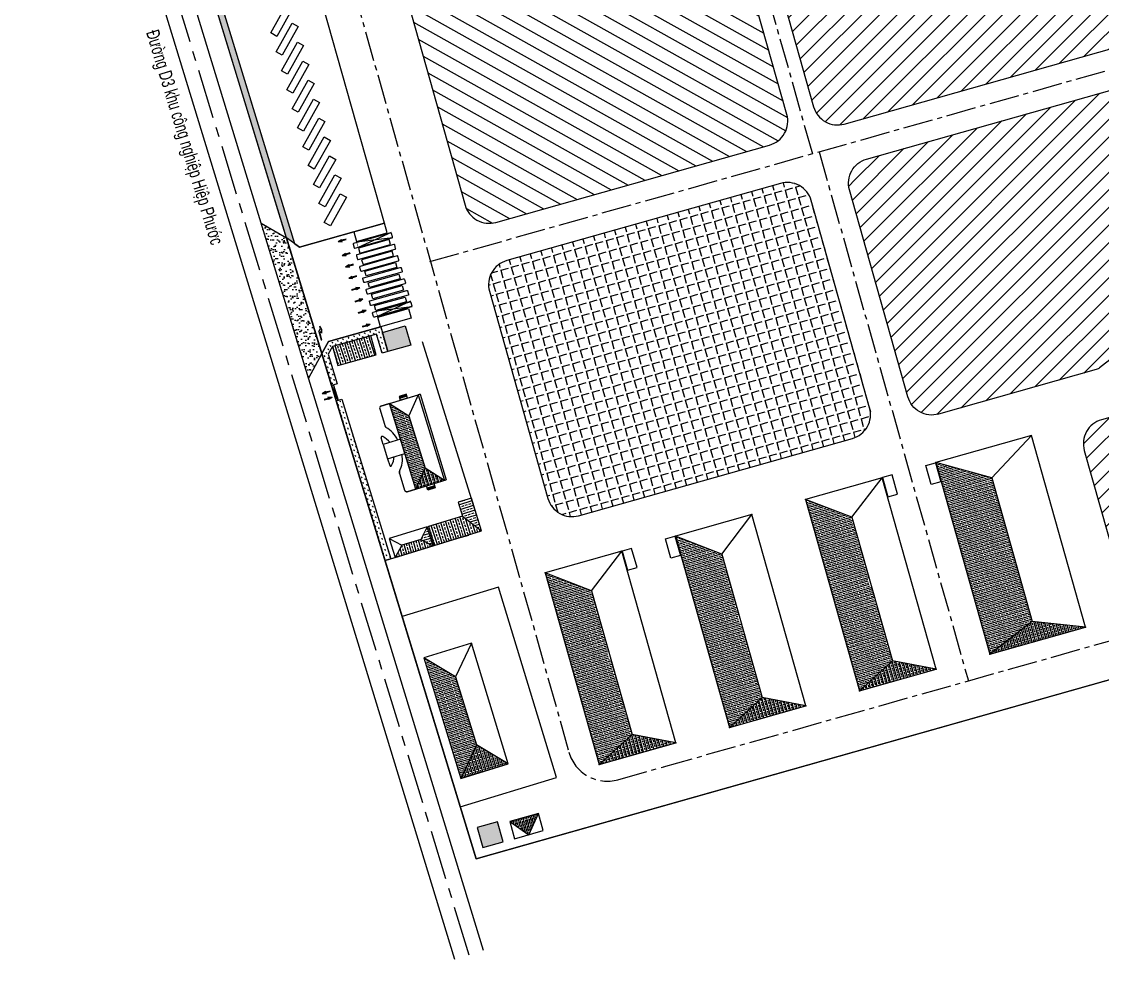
# Model space of a CAD drawing. Header units: metres. Extents: x 610662 to 611512, y 1173191 to 1174188.
# Drawn here: x 610662 to 611205, y 1173191 to 1173663 of the extents above; entities that cross this region are included whole.
import ezdxf
from ezdxf.enums import TextEntityAlignment as Align

# ---------------------------------------------------------------- set-up
doc = ezdxf.new("R2010")
doc.units = ezdxf.units.M
doc.header["$LTSCALE"] = 20
doc.header["$MEASUREMENT"] = 0
doc.linetypes.add('CENTER', pattern=[2, 1.25, -0.25, 0.25, -0.25])
doc.linetypes.add('CENTER2', pattern=[1.125, 0.75, -0.125, 0.125, -0.125])
for name, color, linetype in [('1-KHUBAI', 7, 'Continuous'), ('AROW', 1, 'Continuous'), ('DIM', 2, 'Continuous'), ('HATCH', 8, 'Continuous'), ('HATCH1', 8, 'Continuous'), ('laneT', 7, 'Continuous'), ('PARKING', 1, 'Continuous'), ('Terminal Boundary', 2, 'Continuous'), ('trafficjam', 7, 'Continuous'), ('Tram can', 5, 'Continuous'), ('tuongrao', 1, 'Continuous'), ('Vai DKT', 3, 'Continuous'), ('Vanphong', 7, 'Continuous'), ('vien', 3, 'Continuous'), ('vienvp', 3, 'Continuous')]:
    doc.layers.add(name, color=color, linetype=linetype)
doc.layers.add('RHD', color=7, linetype='Continuous', plot=False)
doc.styles.add('VNROMANS', font='vn_vni.shx', dxfattribs={"width": 0.8})
doc.linetypes.add('FENCELINE1', pattern='A,0.25,-0.1,[133,ltypeshp.shx,S=0.1,R=0,X=-0.1,Y=0],-0.1,1', length=1.45)
doc.linetypes.add('FENCELINE2', pattern='A,0.25,-0.1,[132,ltypeshp.shx,S=0.1,R=0,X=-0.1,Y=0],-0.1,1', length=1.45)
pattern_1 = [(15.76214505, (3050909.7117, 962184.1113), (0.976872573, 1.7451991216), [0.375, -2.453427126]), (330.76214505, (3050909.7117, 962184.1113), (0.9768725732, 1.745199122), [0.375, -1.625]), (60.76214505, (3050909.7117, 962184.1113), (-1.745199122, 0.9768725732), [0.375, -1.625])]

# ---------------------------------------------------------------- blocks, each defined once
blk = doc.blocks.new('maingate')
at = {"layer": 'vienvp', "color": 0}
for points in [[(26720, 21629, -0.4142136), (27018, 22024), (28800, 22278, -0.4142136), (29195, 21981), (31913, 2873, -0.4142136), (31616, 2477), (29834, 2224, -0.4142136), (29438, 2521)], [(32661, 22474, -0.4142136), (32958, 22869), (34740, 23123, -0.4142136), (35136, 22826), (37854, 3718, -0.4142136), (37556, 3322), (35774, 3069, -0.4142136), (35379, 3366)], [(38601, 23318, -0.4142136), (38898, 23714), (40680, 23968, -0.4142136), (41076, 23671), (43794, 4563, -0.4142136), (43497, 4167), (41715, 3914, -0.4142136), (41319, 4211)], [(5678, -859, 0.4142136), (6073, -1156), (7855, -903, 0.4142136), (8153, -507), (5435, 18601, 0.4142136), (5039, 18898), (3257, 18644, 0.4142136), (2960, 18249)], [(11618, -14, 0.4142136), (12014, -311), (13796, -58, 0.4142136), (14093, 338), (11375, 19446, 0.4142136), (10979, 19743), (9197, 19489, 0.4142136), (8900, 19094)], [(17558, 831, 0.4142136), (17954, 534), (19736, 787, 0.4142136), (20033, 1183), (17315, 20291, 0.4142136), (16919, 20588), (15137, 20334, 0.4142136), (14840, 19939)], [(20780, 20784, -0.4142136), (21077, 21179), (22859, 21433, -0.4142136), (23255, 21136), (25973, 2028, -0.4142136), (25676, 1632), (23894, 1379, -0.4142136), (23498, 1676)]]:
    blk.add_lwpolyline(points, format="xyb", close=True, dxfattribs=at)
for points in [[(46753, 22812), (49007, 6971), (44057, 6267), (41803, 22107)], [(-2253, 15841), (0, 0), (4950, 704), (2697, 16545)], [(10890, 1549), (8637, 17390), (6162, 17038), (8415, 1197)], [(16831, 2394), (14577, 18235), (12102, 17883), (14355, 2042)], [(20518, 19080), (22771, 3239), (20296, 2887), (18042, 18728)], [(26458, 19925), (28711, 4084), (26236, 3732), (23983, 19572)], [(32398, 20770), (34651, 4929), (32176, 4577), (29923, 20417)], [(38338, 21615), (40591, 5774), (38116, 5422), (35863, 21262)]]:
    blk.add_lwpolyline(points, close=True, dxfattribs=at)
blk = doc.blocks.new('QUEO')
at = {"layer": 'AROW'}
blk.add_hatch(color=256, dxfattribs=at).paths.add_polyline_path([(-0.73, -0.62), (-0.73, -1.62), (-0.33, -0.02), (-0.73, 1.58), (-0.73, 0.58), (-1.83, -0.52), (-1.83, -4.42), (-1.53, -4.42), (-1.53, -1.42)])
for p, q in [((-1.83, -0.52), (-1.83, -4.42)), ((-1.53, -1.42), (-0.73, -0.62)), ((-1.53, -4.42), (-1.53, -1.42)), ((-0.73, -1.62), (-0.33, -0.02)), ((-0.73, -1.62), (-0.73, -0.62))]:
    blk.add_line(p, q, dxfattribs=at)
at = {"layer": 'trafficjam'}
for p, q in [((-1.83, -0.52), (-0.73, 0.58)), ((-0.33, -0.02), (-0.73, 1.58)), ((-0.73, 0.58), (-0.73, 1.58)), ((-1.83, -4.42), (-1.53, -4.42))]:
    blk.add_line(p, q, dxfattribs=at)
blk = doc.blocks.new('AROW')
at = {"layer": 'AROW'}
for p, q in [((966915.4, 798659), (966914.1, 798655.2)), ((966915.4, 798659), (966916.6, 798655.2)), ((966914.1, 798655.2), (966915.4, 798655.2)), ((966915, 798650.8), (966915, 798655.2)), ((966916.6, 798655.2), (966915.4, 798655.2)), ((966915.7, 798650.8), (966915.7, 798655.2))]:
    blk.add_line(p, q, dxfattribs=at)
for points in [[(966915.4, 798659), (966916.6, 798655.2), (966914.1, 798655.2)], [(966915.7, 798650.8), (966915, 798650.8), (966915.7, 798655.2), (966915, 798655.2)]]:
    blk.add_solid(points, dxfattribs=at)
blk = doc.blocks.new('YQ1027163460')
at = {"layer": 'Vanphong', "color": 9, "ltscale": 100}
for p, q in [((-4.01, 0.41), (3.99, 0.59)), ((-4.01, 0.41), (4.01, -0.41)), ((3.99, 0.59), (-3.99, -0.59)), ((-3.99, -0.59), (4.01, -0.41))]:
    blk.add_line(p, q, dxfattribs=at)
for points in [[(-4.01, 0.41), (-3.99, -0.59)], [(3.99, 0.59), (4.01, -0.41)]]:
    blk.add_lwpolyline(points, dxfattribs=at)
blk = doc.blocks.new('YQ0424215302')
at = {"layer": 'Tram can', "color": 7, "ltscale": 5}
for p, q in [((1.44, -9.01), (-1.44, 9.01)), ((-1.44, -9.01), (1.44, 9.01))]:
    blk.add_line(p, q, dxfattribs=at)
at = {"layer": 'Tram can', "ltscale": 5, "const_width": 0.25}
blk.add_lwpolyline([(1.44, 9.01), (-1.44, 9.01), (-1.44, -9.01), (1.44, -9.01), (1.44, 9.01)], dxfattribs=at)

msp = doc.modelspace()

# ---------------------------------------------------------------- hatches: boundary and pattern name
at = {"layer": 'DIM', "ltscale": 100}
h = msp.add_hatch(dxfattribs=at)
h.set_pattern_fill('ANSI33', color=14, scale=7, angle=45, style=0)
h.set_pattern_definition([(15.76215, (610477.2367, 1174039.6996), (-0.4753778, 1.684196), []), (15.76215, (610478.3164, 1174039.0952), (-0.4753778, 1.684196), [0.875, -0.4375])])
h.paths.add_polyline_path([(611169.91, 1173361.1), (611149.54, 1173433.28), (611121.4, 1173440.92), (611148.57, 1173344.68), (611148.57, 1173344.68)])
h = msp.add_hatch(dxfattribs=at)
h.set_pattern_fill('ANSI33', color=14, scale=7, angle=-29.2332, style=0)
h.set_pattern_definition([(15.76679, (611266.2274, 1174186.532), (-0.4755142, 1.6841574), []), (15.76679, (611267.3073, 1174185.9276), (-0.4755142, 1.6841574), [0.875, -0.4375])])
edge = h.paths.add_edge_path()
edge.add_line((611083.12, 1173326.21), (611099.65, 1173341.27))
edge.add_line((611099.65, 1173341.27), (611089.31, 1173377.9))
edge.add_arc((611093.46, 1173382.23), 6, 165.2757, 226.249, ccw=False)
edge.add_line((611087.66, 1173383.76), (611079.28, 1173413.45))
edge.add_line((611079.28, 1173413.45), (611055.95, 1173422.45))
edge.add_line((611055.95, 1173422.45), (611083.12, 1173326.21))
h = msp.add_hatch(dxfattribs=at)
h.set_pattern_fill('ANSI33', color=14, scale=7, angle=-29.2332, style=0)
h.set_pattern_definition([(15.76679, (611200.7808, 1174168.0591), (-0.4755142, 1.6841574), []), (15.76679, (611201.8606, 1174167.4548), (-0.4755142, 1.6841574), [0.875, -0.4375])])
edge = h.paths.add_edge_path()
edge.add_line((611017.67, 1173307.74), (611034.2, 1173322.79))
edge.add_line((611034.2, 1173322.79), (611023.86, 1173359.42))
edge.add_arc((611028.01, 1173363.76), 6, 165.2757, 226.249, ccw=False)
edge.add_line((611022.21, 1173365.28), (611013.83, 1173394.97))
edge.add_line((611013.83, 1173394.97), (610990.51, 1173403.98))
edge.add_line((610990.51, 1173403.98), (611017.67, 1173307.74))
h = msp.add_hatch(dxfattribs=at)
h.set_pattern_fill('ANSI33', color=14, scale=7, angle=-29.2332, style=0)
h.set_pattern_definition([(15.76679, (611135.3341, 1174149.5863), (-0.4755142, 1.6841574), []), (15.76679, (611136.414, 1174148.982), (-0.4755142, 1.6841574), [0.875, -0.4375])])
edge = h.paths.add_edge_path()
edge.add_line((610952.23, 1173289.26), (610968.76, 1173304.32))
edge.add_line((610968.76, 1173304.32), (610958.42, 1173340.95))
edge.add_arc((610962.57, 1173345.29), 6, 165.2757, 226.249, ccw=False)
edge.add_line((610956.76, 1173346.81), (610948.38, 1173376.5))
edge.add_line((610948.38, 1173376.5), (610925.06, 1173385.5))
edge.add_line((610925.06, 1173385.5), (610952.23, 1173289.26))
h = msp.add_hatch(dxfattribs=at)
h.set_pattern_fill('ANSI33', color=14, scale=7, angle=135, style=0)
h.set_pattern_definition([(105.76215, (610477.2367, 1174039.6996), (-1.684196, -0.4753778), []), (105.76215, (610477.841, 1174040.7794), (-1.684196, -0.4753778), [0.875, -0.4375])])
h.paths.add_polyline_path([(611196.68, 1173358.26), (611169.91, 1173361.1), (611148.57, 1173344.68)])
h = msp.add_hatch(dxfattribs=at)
h.set_pattern_fill('ANSI33', color=14, scale=7, angle=-28.0047, style=0)
h.set_pattern_definition([(16.99525127, (-1832854.6466, 1333162.2268), (-0.5115117774, 1.6735757233), []), (16.99525127, (-1832853.554, 1333161.6457), (-0.5115117774, 1.6735757233), [0.875, -0.4375])])
h.paths.add_polyline_path([(610890.57, 1173298.99), (610880.09, 1173333.26), (610864.11, 1173342.79), (610882.64, 1173282.15)])
h = msp.add_hatch(dxfattribs=at)
h.set_pattern_fill('ANSI33', color=14, scale=7, angle=240.7668, style=0)
h.set_pattern_definition([(285.76679, (611266.2277, 1174186.531), (1.6841574, 0.4755142), []), (285.76679, (611265.6234, 1174185.4512), (1.6841574, 0.4755142), [0.875, -0.4375])])
h.paths.add_polyline_path([(611099.68, 1173341.17), (611083.12, 1173326.21), (611121.61, 1173337.08)])
h = msp.add_hatch(dxfattribs=at)
h.set_pattern_fill('ANSI33', color=14, scale=7, angle=240.7668, style=0)
h.set_pattern_definition([(285.76679, (611200.781, 1174168.0582), (1.6841574, 0.4755142), []), (285.76679, (611200.1767, 1174166.9784), (1.6841574, 0.4755142), [0.875, -0.4375])])
h.paths.add_polyline_path([(611034.23, 1173322.7), (611017.67, 1173307.74), (611056.17, 1173318.6)])
h = msp.add_hatch(dxfattribs=at)
h.set_pattern_fill('ANSI33', color=14, scale=7, angle=240.7668, style=0)
h.set_pattern_definition([(285.76679, (611135.3343, 1174149.5854), (1.6841574, 0.4755142), []), (285.76679, (611134.73, 1174148.5055), (1.6841574, 0.4755142), [0.875, -0.4375])])
h.paths.add_polyline_path([(610968.78, 1173304.22), (610952.22, 1173289.26), (610990.72, 1173300.13)])
h = msp.add_hatch(dxfattribs=at)
h.set_pattern_fill('ANSI33', color=14, scale=7, angle=61.9953, style=0)
h.set_pattern_definition([(106.99525127, (-1832854.6466, 1333162.2268), (-1.6735757233, -0.5115117774), []), (106.99525127, (-1832854.0655, 1333163.3193), (-1.6735757233, -0.5115117774), [0.875, -0.4375])])
h.paths.add_polyline_path([(610906.55, 1173289.46), (610890.57, 1173298.99), (610882.64, 1173282.15)])
at = {"layer": 'HATCH', "ltscale": 100}
h = msp.add_hatch(dxfattribs=at)
h.set_pattern_fill('GRASS', color=74, scale=2, style=0)
h.set_pattern_definition([(15.76215, (611233.0058, 1173757.9268), (0.9768726, 1.745199), [0.375, -2.453427]), (330.76215, (611233.0058, 1173757.9268), (0.9768726, 1.745199), [0.375, -1.625]), (60.76215, (611233.0058, 1173757.9268), (-1.745199, 0.9768726), [0.375, -1.625])])
h.paths.add_polyline_path([(610741.42, 1173729.25), (610744.29, 1173730.13), (610799.01, 1173551.08), (610795, 1173553.95)])
at = {"layer": 'HATCH', "ltscale": 3}
h = msp.add_hatch(dxfattribs=at)
h.set_pattern_fill('AR-SAND', color=8, scale=2, angle=-74.2379, style=0)
h.set_pattern_definition([(250.25739632, (3054198.6626, 1014822.3275), (2.1910942564, -3.1726295024), [0, -3.04, 0, -3.4, 0, -3.25]), (220.25739632, (3054198.6626, 1014822.3275), (0.077375426, -6.661867985), [0, -1.64, 0, -2.74, 0, -1.05]), (180.25739632, (3054200.7313, 1014823.6586), (-5.2316705672, -3.3795368493), [0, -1, 0, -3.6, 0, -4.7]), (170.25739632, (3054200.7313, 1014823.6586), (-4.10632888, -4.729324409), [0, -0.5, 0, -2.36, 0, -2.7])])
h.paths.add_polyline_path([(610782.3, 1173561.3), (610795, 1173553.95), (610812.8, 1173495.71), (610806.1, 1173483.41)])
at = {"layer": 'HATCH', "ltscale": 100}
h = msp.add_hatch(dxfattribs=at)
h.set_pattern_fill('GRASS', color=74, scale=2, style=0)
h.set_pattern_definition(pattern_1)
h.paths.add_polyline_path([(610845.95, 1173496.75), (610842.42, 1173509.26), (610816.14, 1173501.84), (610812.8, 1173495.71), (610812.8, 1173495.71), (610817.71, 1173479.63), (610820.58, 1173480.51), (610816.04, 1173495.38), (610818.17, 1173499.3), (610840.35, 1173505.56), (610843.07, 1173495.93)])
h = msp.add_hatch(dxfattribs=at)
h.set_pattern_fill('GRASS', color=74, scale=2, style=0)
h.set_pattern_definition(pattern_1)
h.paths.add_polyline_path([(610820.05, 1173471.98), (610822.92, 1173472.86), (610847.46, 1173392.55), (610844.6, 1173391.67)])
at = {"layer": 'HATCH'}
msp.add_hatch(color=11, dxfattribs=at).paths.add_polyline_path([(610903.93, 1173250.23), (610901.07, 1173260.33), (610890.97, 1173257.48), (610893.82, 1173247.38)])
at = {"layer": 'HATCH', "ltscale": 100}
h = msp.add_hatch(dxfattribs=at)
h.set_pattern_fill('ANSI36', color=1, scale=7, angle=60.7621, style=0)
h.set_pattern_definition([(105.762145, (607408.8793, 1171014.8634), (-1.25805354, 1.23598254), [2.1875, -0.4375, 0, -0.4375])])
h.paths.add_polyline_path([(610921.69, 1173264.59), (610907.25, 1173260.52), (610916.92, 1173253.9)])
at = {"layer": 'HATCH1', "ltscale": 20}
h = msp.add_hatch(dxfattribs=at)
h.set_pattern_fill('ANSI31', color=256, scale=50, style=0)
h.set_pattern_definition([(45, (866326.368, 2290376.341), (-4.419417382, 4.419417382), [])])
edge = h.paths.add_edge_path()
edge.add_line((611018.41, 1173813.24), (611161.81, 1173853.72))
edge.add_arc((611158.41, 1173865.75), 12.5, 285.7621, 375.7621)
edge.add_line((611170.44, 1173869.15), (611118.85, 1174051.92))
edge.add_arc((611106.82, 1174048.52), 12.5, 15.7621, 105.7629)
edge.add_line((611103.43, 1174060.55), (611090.82, 1174057))
edge.add_arc((611094.22, 1174044.97), 12.5, 105.7629, 128.1917)
edge.add_line((611086.49, 1174054.79), (610970.93, 1173963.89))
edge.add_arc((610978.66, 1173954.06), 12.5, 128.1917, 195.7621)
edge.add_line((610966.63, 1173950.67), (611002.98, 1173821.88))
edge.add_arc((611015.01, 1173825.27), 12.5, 195.7621, 285.7621)
edge = h.paths.add_edge_path()
edge.add_line((611015.21, 1173778.57), (611060.03, 1173619.78))
edge.add_arc((611072.06, 1173623.17), 12.5, 195.7621, 285.7621)
edge.add_line((611075.45, 1173611.14), (611218.85, 1173651.62))
edge.add_arc((611215.46, 1173663.65), 12.5, 285.7621, 375.7621)
edge.add_line((611227.49, 1173667.04), (611182.67, 1173825.84))
edge.add_arc((611170.64, 1173822.44), 12.5, 15.7621, 105.7621)
edge.add_line((611167.24, 1173834.47), (611023.84, 1173794))
edge.add_arc((611027.24, 1173781.97), 12.5, 105.7621, 195.7621)
edge = h.paths.add_edge_path()
edge.add_line((611239.71, 1173623.73), (611269.1, 1173519.6))
edge.add_arc((611257.07, 1173516.21), 12.5, -30.2923, 15.7621, ccw=False)
edge.add_line((611267.87, 1173509.9), (611210.5, 1173493.71))
edge.add_line((611210.5, 1173493.71), (611203.79, 1173488.55))
edge.add_arc((611200.74, 1173492.51), 5, 285.7621, 307.5636, ccw=False)
edge.add_line((611202.1, 1173487.7), (611122.85, 1173465.33))
edge.add_arc((611119.45, 1173477.36), 12.5, 195.7621, 285.7621, ccw=False)
edge.add_line((611107.42, 1173473.97), (611078.03, 1173578.1))
edge.add_arc((611090.06, 1173581.49), 12.5, 105.7621, 195.7621, ccw=False)
edge.add_line((611086.66, 1173593.52), (611224.29, 1173632.37))
edge.add_arc((611227.68, 1173620.34), 12.5, 15.7621, 105.7621, ccw=False)
edge = h.paths.add_edge_path()
edge.add_line((611302.51, 1173401.23), (611282.68, 1173471.48))
edge.add_arc((611270.65, 1173468.09), 12.5, 15.7621, 105.7621)
edge.add_line((611267.26, 1173480.12), (611204.7, 1173462.46))
edge.add_arc((611208.1, 1173450.43), 12.5, 105.7621, 195.7621)
edge.add_line((611196.07, 1173447.03), (611215.9, 1173376.78))
edge.add_arc((611227.93, 1173380.18), 12.5, 195.7621, 285.7621)
edge.add_line((611231.32, 1173368.15), (611293.88, 1173385.8))
edge.add_arc((611290.48, 1173397.83), 12.5, 285.7621, 375.7621)
h = msp.add_hatch(dxfattribs=at)
h.set_pattern_fill('ANSI31', color=256, scale=50, style=0)
h.set_pattern_definition([(330.76214505, (3050923.184, 962357.257), (3.052726791, 5.453747256), [])])
edge = h.paths.add_edge_path()
edge.add_arc((610989.7, 1173771.37), 12.5, 15.7621, 105.7621)
edge.add_line((610986.31, 1173783.4), (610848.69, 1173744.56))
edge.add_arc((610852.08, 1173732.53), 12.5, 105.7621, 195.7621)
edge.add_line((610840.05, 1173729.13), (610884.87, 1173570.34))
edge.add_arc((610896.9, 1173573.73), 12.5, 195.7621, 285.7621)
edge.add_line((610900.3, 1173561.7), (611037.92, 1173600.55))
edge.add_arc((611034.53, 1173612.58), 12.5, 285.7621, 375.7621)
edge.add_line((611046.56, 1173615.97), (611001.73, 1173774.77))
at = {"layer": 'HATCH1'}
h = msp.add_hatch(dxfattribs=at)
h.set_pattern_fill('ANGLE', color=256, scale=20, style=0)
h.set_pattern_definition([(285.76214505, (3050923.184, 962357.257), (5.293187225, 1.49404451), [4, -1.5]), (15.76214505, (3050923.184, 962357.257), (-1.49404451, 5.293187225), [4, -1.5])])
edge = h.paths.add_edge_path()
edge.add_arc((611046.75, 1173569.27), 12.5, 15.7621, 105.7621)
edge.add_line((611043.35, 1173581.3), (610905.73, 1173542.45))
edge.add_arc((610909.13, 1173530.42), 12.5, 105.7621, 195.7621)
edge.add_line((610897.1, 1173527.03), (610926.49, 1173422.9))
edge.add_arc((610938.52, 1173426.29), 12.5, 195.7621, 285.7621)
edge.add_line((610941.91, 1173414.26), (611079.54, 1173453.11))
edge.add_arc((611076.14, 1173465.14), 12.5, 285.7621, 375.7621)
edge.add_line((611088.17, 1173468.53), (611058.78, 1173572.66))
at = {"layer": 'Vanphong', "ltscale": 100}
h = msp.add_hatch(dxfattribs=at)
h.set_pattern_fill('ANSI33', color=14, scale=10, angle=62.762145, style=0)
h.paths.add_polyline_path([(610818.17, 1173499.3), (610820.89, 1173489.67), (610840.14, 1173495.1), (610837.42, 1173504.73)])
at = {"layer": 'Vanphong'}
msp.add_hatch(color=251, dxfattribs=at).paths.add_polyline_path([(610845.95, 1173496.75), (610843.24, 1173506.37), (610854.79, 1173509.63), (610857.5, 1173500.01)])
at = {"layer": 'Vanphong', "ltscale": 100}
h = msp.add_hatch(dxfattribs=at)
h.set_pattern_fill('ANSI33', color=14, scale=7, angle=-27.9175, style=0)
h.set_pattern_definition([(17.08252, (608561.113, 1176863.0685), (-0.5140602, 1.6727947), []), (17.08252, (608562.2064, 1176862.4891), (-0.5140602, 1.6727947), [0.875, -0.4375])])
h.paths.add_polyline_path([(610864.71, 1173438.09), (610856.59, 1173464.52), (610846.87, 1173470.61), (610860.1, 1173427.59), (610860.1, 1173427.59)])
h = msp.add_hatch(dxfattribs=at)
h.set_pattern_fill('ANSI33', color=14, scale=7, angle=242.0825, style=0)
h.set_pattern_definition([(287.08252, (608561.113, 1176863.0685), (1.6727947, 0.5140602), []), (287.08252, (608560.5336, 1176861.975), (1.6727947, 0.5140602), [0.875, -0.4375])])
h.paths.add_polyline_path([(610874.43, 1173432), (610864.71, 1173438.09), (610860.1, 1173427.59)])
h = msp.add_hatch(dxfattribs=at)
h.set_pattern_fill('ANSI33', color=14, scale=10, angle=-27.2379, style=0)
h.set_pattern_definition([(17.76214505, (866326.3677, 2290376.341), (-0.7626654313, 2.3808278896), []), (17.76214505, (866327.9395, 2290375.532), (-0.7626654313, 2.3808278896), [1.25, -0.625])])
h.paths.add_polyline_path([(610893.15, 1173406.59), (610887.99, 1173423.09), (610881.31, 1173421), (610883.47, 1173414.08)])
h = msp.add_hatch(dxfattribs=at)
h.set_pattern_fill('ANSI33', color=14, scale=10, angle=62.7621, style=0)
h.set_pattern_definition([(107.76214505, (866326.3677, 2290376.341), (-2.3808278896, -0.7626654313), []), (107.76214505, (866327.1768, 2290377.9128), (-2.3808278896, -0.7626654313), [1.25, -0.625])])
h.paths.add_polyline_path([(610893.15, 1173406.59), (610883.47, 1173414.08), (610866.37, 1173408.82), (610869.31, 1173399.26)])
h = msp.add_hatch(dxfattribs=at)
h.set_pattern_fill('ANSI33', color=14, scale=10, angle=-29.2379, style=0)
h.set_pattern_definition([(15.76214505, (-1828789.5004, 1385478.1468), (-0.679111141, 2.4059941933), []), (15.76214505, (-1828787.9578, 1385477.2834), (-0.679111141, 2.4059941933), [1.25, -0.625])])
h.paths.add_polyline_path([(610865.82, 1173408.59), (610865.82, 1173408.59), (610862.51, 1173402.34), (610868.64, 1173399), (610868.75, 1173399.03)])
h = msp.add_hatch(dxfattribs=at)
h.set_pattern_fill('ANSI33', color=14, scale=10, angle=60.7621, style=0)
h.set_pattern_definition([(105.76214505, (-1828789.5004, 1385478.1468), (-2.4059941933, -0.679111141), []), (105.76214505, (-1828788.637, 1385479.6893), (-2.4059941933, -0.679111141), [1.25, -0.625])])
h.paths.add_polyline_path([(610853.09, 1173399.45), (610849.64, 1173393.16), (610868.64, 1173399), (610862.51, 1173402.34)])

# ---------------------------------------------------------------- linework, layer by layer
msp.add_line((610820.48, 1173480.43), (610820.48, 1173480.43))
at = {"layer": '1-KHUBAI'}
for points in [[(611015.21, 1173778.57), (611060.03, 1173619.78, 0.414214), (611075.45, 1173611.14), (611218.85, 1173651.62, 0.414214), (611227.49, 1173667.04), (611182.67, 1173825.84, 0.414214), (611167.24, 1173834.47), (611023.84, 1173794, 0.414214)], [(611001.73, 1173774.77, 0.414214), (610986.31, 1173783.4), (610848.69, 1173744.56, 0.414214), (610840.05, 1173729.13), (610884.87, 1173570.34, 0.414214), (610900.3, 1173561.7), (611037.92, 1173600.55, 0.414214), (611046.56, 1173615.97)], [(611239.71, 1173623.73), (611269.1, 1173519.6, -0.2037), (611267.87, 1173509.9), (611210.5, 1173493.71), (611203.79, 1173488.55, -0.095415), (611202.1, 1173487.7), (611122.85, 1173465.33, -0.414214), (611107.42, 1173473.97), (611078.03, 1173578.1, -0.414214), (611086.66, 1173593.52), (611224.29, 1173632.37, -0.414214)], [(611058.78, 1173572.66, 0.414214), (611043.35, 1173581.3), (610905.73, 1173542.45, 0.414214), (610897.1, 1173527.03), (610926.49, 1173422.9, 0.414214), (610941.91, 1173414.26), (611079.54, 1173453.11, 0.414214), (611088.17, 1173468.53)], [(611302.51, 1173401.23), (611282.68, 1173471.48, 0.414214), (611267.26, 1173480.12), (611204.7, 1173462.46, 0.414214), (611196.07, 1173447.03), (611215.9, 1173376.78, 0.414214), (611231.32, 1173368.15), (611293.88, 1173385.8, 0.414214)]]:
    msp.add_lwpolyline(points, format="xyb", close=True, dxfattribs=at)
at = {"layer": 'DIM', "ltscale": 100}
for p, q in [((611083.12, 1173326.21), (611083.12, 1173326.19)), ((611017.67, 1173307.74), (611017.68, 1173307.72)), ((610952.22, 1173289.26), (610952.23, 1173289.25))]:
    msp.add_line(p, q, dxfattribs=at)
at = {"layer": 'DIM', "ltscale": 0.5}
msp.add_lwpolyline([(610844.6, 1173391.67), (610893.15, 1173406.59), (610863.4, 1173501.67)], dxfattribs=at)
at = {"layer": 'DIM', "ltscale": 100}
for p in [(611121.4, 1173440.92), (611094.45, 1173433.31), (611055.95, 1173422.45), (611029, 1173414.84), (610990.51, 1173403.98), (610963.56, 1173396.37), (610925.06, 1173385.5), (611196.68, 1173358.26), (611148.57, 1173344.68), (611121.61, 1173337.08), (611083.12, 1173326.21), (611056.17, 1173318.6), (611017.67, 1173307.74), (610990.72, 1173300.13), (610952.22, 1173289.26)]:
    msp.add_point(p, dxfattribs=at)
at = {"layer": 'HATCH', "ltscale": 100}
for p, q in [((610907.25, 1173260.52), (610916.92, 1173253.9)), ((610916.92, 1173253.9), (610921.69, 1173264.59))]:
    msp.add_line(p, q, dxfattribs=at)
at = {"layer": 'laneT', "color": 34, "linetype": 'CENTER2'}
for points in [[(611133.29, 1174056, 0.414217), (611099.35, 1174074.99), (611086.75, 1174071.43, 0.098178), (611077.22, 1174066.58), (610964.26, 1173977.72, 0.303682), (610957.55, 1173957.09), (611059.4, 1173596.22)], [(610984.58, 1173288.01), (611301.44, 1173377.44, 0.414214), (611316.98, 1173405.21), (611133.29, 1174056)], [(611190.99, 1173851.57), (610831.99, 1173750.24, 0.414214), (610816.45, 1173722.47), (610937.01, 1173295.36, 0.414214), (610961.69, 1173281.54), (610984.79, 1173288.06)]]:
    msp.add_lwpolyline(points, format="xyb", dxfattribs=at)
for points in [[(610867.18, 1173541.96), (611248.03, 1173649.46)], [(611062.75, 1173597.17), (611137.81, 1173331.26)]]:
    msp.add_lwpolyline(points, dxfattribs=at)
at = {"layer": 'PARKING', "color": 251}
for points in [[(610798.27, 1173669.6), (610790.22, 1173655.2), (610787.16, 1173656.91), (610795.22, 1173671.3)], [(610800.96, 1173660.07), (610792.9, 1173645.67), (610789.85, 1173647.38), (610797.91, 1173661.78)], [(610803.65, 1173650.54), (610795.59, 1173636.14), (610792.54, 1173637.85), (610800.6, 1173652.25)], [(610806.34, 1173641.01), (610798.28, 1173626.62), (610795.23, 1173628.33), (610803.29, 1173642.72)], [(610809.03, 1173631.49), (610800.97, 1173617.09), (610797.92, 1173618.8), (610805.98, 1173633.2)], [(610811.72, 1173621.96), (610803.66, 1173607.56), (610800.61, 1173609.27), (610808.67, 1173623.67)], [(610814.41, 1173612.43), (610806.35, 1173598.03), (610803.3, 1173599.74), (610811.36, 1173614.14)], [(610817.1, 1173602.9), (610809.04, 1173588.51), (610805.99, 1173590.22), (610814.04, 1173604.61)], [(610819.79, 1173593.38), (610811.73, 1173578.98), (610808.67, 1173580.69), (610816.73, 1173595.09)], [(610822.48, 1173583.85), (610814.42, 1173569.45), (610811.36, 1173571.16), (610819.42, 1173585.56)], [(610825.17, 1173574.32), (610817.11, 1173559.92), (610814.05, 1173561.63), (610822.11, 1173576.03)]]:
    msp.add_lwpolyline(points, close=True, dxfattribs=at)
at = {"layer": 'PARKING', "color": 2}
msp.add_lwpolyline([(610782.3, 1173561.3), (610795, 1173553.95), (610812.8, 1173495.71), (610806.1, 1173483.41)], close=True, dxfattribs=at)
at = {"layer": 'RHD', "color": 14}
msp.add_lwpolyline([(611258.94, 1173666.05), (611266, 1173641.03), (611268.07, 1173644.73), (611294.06, 1173652.06), (611331.6, 1173519.06), (611305.62, 1173511.72), (611301.91, 1173513.8), (611308.98, 1173488.77), (611311.05, 1173492.48), (611337.03, 1173499.81), (611371.49, 1173377.74), (611341.37, 1173369.24), (611341.37, 1173369.24), (610890.41, 1173241.76), (610692.28, 1173890.02)], dxfattribs=at)
at = {"layer": 'Terminal Boundary'}
for p, q in [((610894.07, 1173195.6), (610676.26, 1173908.23)), ((610879.72, 1173191.21), (610661.91, 1173903.85))]:
    msp.add_line(p, q, dxfattribs=at)
at = {"layer": 'Terminal Boundary', "color": 8, "linetype": 'CENTER'}
msp.add_line((610886.89, 1173193.41), (610669.08, 1173906.04), dxfattribs=at)
at = {"layer": 'Terminal Boundary', "color": 1, "linetype": 'FENCELINE2', "ltscale": 18}
msp.add_line((610874.42, 1173432.01), (610874.42, 1173432.01), dxfattribs=at)
msp.add_lwpolyline([(610874.42, 1173432.01), (610874.42, 1173432.01)], dxfattribs=at)
at = {"layer": 'tuongrao', "linetype": 'FENCELINE1', "ltscale": 0.5}
for points in [[(610828.9, 1173556.9), (610801.64, 1173549.2), (610795, 1173553.95), (610741.42, 1173729.25)], [(610842.35, 1173509.24), (610816.14, 1173501.84), (610812.8, 1173495.71), (610890.41, 1173241.76), (611371.49, 1173377.74)]]:
    msp.add_lwpolyline(points, dxfattribs=at)
at = {"layer": 'Vai DKT'}
for points in [[(611119.11, 1173429.89), (611116.4, 1173439.51), (611121.21, 1173440.87), (611123.93, 1173431.24)], [(611102.17, 1173425.1), (611099.45, 1173434.73), (611094.64, 1173433.37), (611097.36, 1173423.74)], [(610988.22, 1173392.94), (610985.5, 1173402.56), (610990.32, 1173403.92), (610993.03, 1173394.3)], [(610971.28, 1173388.16), (610968.56, 1173397.78), (610963.75, 1173396.42), (610966.47, 1173386.8)]]:
    msp.add_lwpolyline(points, close=True, dxfattribs=at)
at = {"layer": 'Vanphong'}
for p, q in [((610813, 1173475.65), (610814.71, 1173476.77)), ((610813, 1173475.65), (610815.04, 1173475.58)), ((610813.93, 1173472.77), (610816.04, 1173473.37)), ((610814.02, 1173472.47), (610816.12, 1173473.06)), ((610814.71, 1173476.77), (610814.87, 1173476.17)), ((610816.94, 1173476.92), (610814.83, 1173476.33)), ((610815.04, 1173475.58), (610814.87, 1173476.17)), ((610817.02, 1173476.61), (610814.92, 1173476.02)), ((610817.95, 1173473.74), (610815.91, 1173473.81)), ((610815.91, 1173473.81), (610816.08, 1173473.21)), ((610816.25, 1173472.62), (610816.08, 1173473.21)), ((610817.95, 1173473.74), (610816.25, 1173472.62)), ((610842.56, 1173469.29), (610861.2, 1173475.01)), ((610846.87, 1173470.61), (610861.2, 1173475.01)), ((610855.35, 1173475.31), (610851.65, 1173474.17)), ((610851.65, 1173474.17), (610852.2, 1173472.25)), ((610855.33, 1173475.02), (610851.66, 1173473.89)), ((610855.38, 1173474.82), (610851.71, 1173473.69)), ((610855.45, 1173474.59), (610851.78, 1173473.46)), ((610855.59, 1173474.34), (610851.93, 1173473.21)), ((610855.89, 1173473.38), (610852.2, 1173472.25)), ((610852.2, 1173472.25), (610852.2, 1173472.25)), ((610855.89, 1173473.38), (610855.3, 1173475.29)), ((610861.2, 1173475.01), (610856.59, 1173464.52)), ((610861.2, 1173475.01), (610856.59, 1173464.52)), ((610862.17, 1173475.29), (610861.2, 1173475.01)), ((610861.2, 1173475.01), (610874.42, 1173432)), ((610862.17, 1173475.29), (610875.38, 1173432.28)), ((610841.9, 1173468.04), (610841.9, 1173468.04)), ((610841.9, 1173468.04), (610844.31, 1173460.2)), ((610846.87, 1173470.61), (610842.56, 1173469.29)), ((610846.87, 1173470.61), (610856.59, 1173464.52)), ((610860.08, 1173427.59), (610846.87, 1173470.61)), ((610846.87, 1173470.61), (610856.59, 1173464.52)), ((610856.59, 1173464.52), (610864.71, 1173438.09)), ((610856.59, 1173464.52), (610864.71, 1173438.09)), ((610844.31, 1173460.2), (610844.57, 1173459.36)), ((610845.02, 1173458.58), (610845.02, 1173458.58)), ((610843.68, 1173449.99), (610842.62, 1173453.44)), ((610843.68, 1173449.99), (610842.62, 1173453.44)), ((610852.39, 1173452.64), (610843.68, 1173449.99)), ((610854.56, 1173445.56), (610852.39, 1173452.64)), ((610843.68, 1173449.99), (610845.86, 1173442.91)), ((610845.86, 1173442.91), (610854.56, 1173445.56)), ((610845.86, 1173442.91), (610846.92, 1173439.46)), ((610845.86, 1173442.91), (610846.92, 1173439.46)), ((610851.8, 1173436.51), (610851.8, 1173436.51)), ((610852.13, 1173434.77), (610851.87, 1173435.61)), ((610854.53, 1173426.93), (610852.13, 1173434.77)), ((610860.08, 1173427.59), (610864.71, 1173438.09)), ((610860.08, 1173427.59), (610864.71, 1173438.09)), ((610874.42, 1173432), (610864.71, 1173438.09)), ((610874.42, 1173432), (610864.71, 1173438.09)), ((610855.78, 1173426.27), (610875.38, 1173432.29)), ((610874.42, 1173432), (610860.08, 1173427.59)), ((610866.06, 1173427.13), (610865.42, 1173429.23)), ((610869.39, 1173429.22), (610865.72, 1173428.09)), ((610869.44, 1173429.02), (610865.77, 1173427.89)), ((610869.51, 1173428.79), (610865.84, 1173427.67)), ((610869.65, 1173428.54), (610865.98, 1173427.41)), ((610869.11, 1173430.37), (610869.75, 1173428.26)), ((610854.53, 1173426.93), (610854.53, 1173426.93)), ((610860.08, 1173427.59), (610855.78, 1173426.27)), ((610869.75, 1173428.26), (610866.06, 1173427.13)), ((610883.47, 1173414.08), (610893.15, 1173406.59)), ((610865.82, 1173408.59), (610862.51, 1173402.34)), ((610846.7, 1173402.72), (610853.09, 1173399.45)), ((610862.51, 1173402.34), (610853.09, 1173399.45)), ((610862.51, 1173402.34), (610868.74, 1173399.09)), ((610881.2, 1173402.92), (610886.79, 1173404.49)), ((610881.2, 1173402.92), (610881.2, 1173402.92)), ((610881.2, 1173402.92), (610881.2, 1173402.92)), ((610853.09, 1173399.45), (610849.62, 1173393.21))]:
    msp.add_line(p, q, dxfattribs=at)
for points in [[(610846.87, 1173470.61), (610842.56, 1173469.29, 0.414214), (610841.9, 1173468.04), (610841.9, 1173468.04), (610844.31, 1173460.2), (610844.57, 1173459.36, 0.113229), (610845.02, 1173458.58), (610845.02, 1173458.58)], [(610860.08, 1173427.59), (610855.78, 1173426.27, -0.414214), (610854.53, 1173426.93), (610854.53, 1173426.93), (610852.13, 1173434.77), (610851.87, 1173435.61, -0.113229), (610851.8, 1173436.51), (610851.8, 1173436.51)]]:
    msp.add_lwpolyline(points, format="xyb", dxfattribs=at)
msp.add_lwpolyline([(610843.68, 1173449.99), (610845.86, 1173442.91), (610854.56, 1173445.56), (610852.39, 1173452.64)], close=True, dxfattribs=at)
for centre, radius, start, end in [((610842.86, 1173468.33), 1, 107.0825, 197.0825), ((610846.48, 1173459.94), 2, 197.0825, 222.9226), ((610838.53, 1173446.6), 13.62, 24.2618, 61.5835), ((610838.53, 1173446.6), 13.62, 24.2618, 61.5835), ((610843.1, 1173453.58), 0.5, 52.699, 197.0825), ((610843.1, 1173453.58), 0.5, 52.699, 197.0825), ((610837.86, 1173443.34), 12, 39.7079, 62.4734), ((610837.86, 1173443.34), 12, 39.7079, 62.4734), ((610839.71, 1173442.78), 13.62, 332.5815, 9.9033), ((610839.71, 1173442.78), 13.62, 332.5815, 9.9033), ((610847.4, 1173439.61), 0.5, 197.0825, 341.466), ((610847.4, 1173439.61), 0.5, 197.0825, 341.466), ((610837.52, 1173445.12), 11.8, 331.2854, 354.2345), ((610837.52, 1173445.12), 11.8, 331.2854, 354.2345), ((610853.78, 1173436.2), 2, 171.2424, 197.0825), ((610855.49, 1173427.23), 1, 197.0825, 287.0825)]:
    msp.add_arc(centre, radius, start, end, dxfattribs=at)
for points in [[(610813, 1173475.65), (610814.71, 1173476.77), (610815.04, 1173475.58)], [(610814.02, 1173472.47), (610813.93, 1173472.77), (610816.12, 1173473.06), (610816.04, 1173473.37)], [(610816.94, 1173476.92), (610817.02, 1173476.61), (610814.83, 1173476.33), (610814.92, 1173476.02)], [(610817.95, 1173473.74), (610816.25, 1173472.62), (610815.91, 1173473.81)]]:
    msp.add_solid(points, dxfattribs=at)
at = {"layer": 'vien'}
for p, q in [((611149.54, 1173433.28), (611169.52, 1173454.5)), ((611149.54, 1173433.28), (611121.4, 1173440.92)), ((611079.28, 1173413.45), (611094.45, 1173433.31)), ((611149.54, 1173433.28), (611169.91, 1173361.1)), ((611079.28, 1173413.45), (611055.95, 1173422.45)), ((611013.83, 1173394.97), (611029, 1173414.84)), ((611079.28, 1173413.45), (611099.65, 1173341.27)), ((611013.83, 1173394.97), (610990.51, 1173403.98)), ((610948.38, 1173376.5), (610963.56, 1173396.37)), ((611013.83, 1173394.97), (611034.2, 1173322.79)), ((610948.38, 1173376.5), (610925.06, 1173385.5)), ((610948.38, 1173376.5), (610968.76, 1173304.32))]:
    msp.add_line(p, q, dxfattribs=at)
for points in [[(610844.3, 1173561.24), (610794.59, 1173737.36), (610755.2, 1173726.24), (610757.63, 1173718.31), (610752.77, 1173716.84), (610750.31, 1173724.86), (610746.25, 1173723.72), (610799.01, 1173551.08), (610801.64, 1173549.2), (610844.3, 1173561.24)], [(610741.42, 1173729.25), (610744.29, 1173730.13), (610799.01, 1173551.08), (610795, 1173553.95)], [(610842.42, 1173509.26), (610842.42, 1173509.26), (610845.95, 1173496.75), (610843.07, 1173495.93), (610840.35, 1173505.56), (610818.17, 1173499.3), (610816.04, 1173495.38), (610820.58, 1173480.51), (610817.71, 1173479.63), (610812.8, 1173495.71), (610816.14, 1173501.84), (610842.42, 1173509.26)], [(610820.05, 1173471.98), (610822.92, 1173472.86), (610847.46, 1173392.55), (610844.6, 1173391.67)], [(611169.52, 1173454.5), (611121.4, 1173440.92), (611148.57, 1173344.68), (611196.68, 1173358.26)], [(611055.95, 1173422.45), (611083.12, 1173326.21), (611121.61, 1173337.08), (611094.45, 1173433.31)], [(610990.51, 1173403.98), (611017.67, 1173307.74), (611056.17, 1173318.6), (611029, 1173414.84)], [(610925.06, 1173385.5), (610952.22, 1173289.26), (610990.72, 1173300.13), (610963.56, 1173396.37)], [(610901.63, 1173378.35), (610853.19, 1173363.54), (610882.42, 1173267.91), (610930.86, 1173282.71)], [(610888.02, 1173350.09), (610864.11, 1173342.79), (610882.64, 1173282.15), (610906.55, 1173289.46)], [(610903.93, 1173250.23), (610901.07, 1173260.33), (610890.97, 1173257.48), (610893.82, 1173247.38)], [(610909.7, 1173251.86), (610924.14, 1173255.93), (610921.69, 1173264.59), (610907.25, 1173260.52)]]:
    msp.add_lwpolyline(points, close=True, dxfattribs=at)
for points in [[(611196.68, 1173358.26), (611169.91, 1173361.1), (611148.57, 1173344.68)], [(610888.02, 1173350.09), (610880.09, 1173333.26), (610864.11, 1173342.79)], [(611121.61, 1173337.08), (611099.65, 1173341.27), (611083.12, 1173326.21)], [(610880.09, 1173333.26), (610890.57, 1173298.99)], [(611056.17, 1173318.6), (611034.2, 1173322.79), (611017.67, 1173307.74)], [(610990.72, 1173300.13), (610968.76, 1173304.32), (610952.22, 1173289.26)], [(610906.55, 1173289.46), (610890.57, 1173298.99), (610882.64, 1173282.15)]]:
    msp.add_lwpolyline(points, dxfattribs=at)
at = {"layer": 'vienvp'}
for points in [[(610818.17, 1173499.3), (610820.89, 1173489.67), (610840.14, 1173495.1), (610837.42, 1173504.73), (610818.17, 1173499.3)], [(610857.5, 1173500.01), (610845.95, 1173496.75), (610843.24, 1173506.37), (610854.79, 1173509.63)], [(610861.2, 1173475.01), (610874.42, 1173432), (610860.08, 1173427.59), (610846.87, 1173470.61)], [(610887.99, 1173423.09), (610881.31, 1173421), (610883.47, 1173414.08), (610866.37, 1173408.82), (610869.31, 1173399.26), (610893.15, 1173406.59)], [(610849.62, 1173393.21), (610868.74, 1173399.09), (610865.8, 1173408.65), (610846.68, 1173402.77)]]:
    msp.add_lwpolyline(points, close=True, dxfattribs=at)

# ---------------------------------------------------------------- block references
at = {"layer": 'AROW'}
for p, xscale, yscale, zscale, rotation in [((1126463.48, 816749.12), 0.500000000007403, 0.500000000007403, 0.500000000007403, 105.7621450403278), ((1126463.48, 816749.12), 0.500000000007403, 0.500000000007403, 0.500000000007403, 105.7621450403278), ((1126465.44, 816742.19), 0.500000000007403, 0.500000000007403, 0.500000000007403, 105.7621450403278), ((1126465.44, 816742.19), 0.500000000007403, 0.500000000007403, 0.500000000007403, 105.7621450403278), ((1126467.07, 816736.42), 0.500000000007403, 0.500000000007403, 0.500000000007403, 105.7621450403278), ((1126467.07, 816736.42), 0.500000000007403, 0.500000000007403, 0.500000000007403, 105.7621450403278), ((1126468.7, 816730.64), 0.500000000007403, 0.500000000007403, 0.500000000007403, 105.7621450403278), ((1126468.7, 816730.64), 0.500000000007403, 0.500000000007403, 0.500000000007403, 105.7621450403278), ((95189.49, 1530331.79), 0.5000000000074017, 0.5000000000074017, 0.5000000000074017, 285.7621450403278), ((95189.49, 1530331.79), 0.5000000000074017, 0.5000000000074017, 0.5000000000074017, 285.7621450403278), ((95191.12, 1530326.01), 0.5000000000074017, 0.5000000000074017, 0.5000000000074017, 285.7621450403278), ((95191.12, 1530326.01), 0.5000000000074017, 0.5000000000074017, 0.5000000000074017, 285.7621450403278), ((95192.75, 1530320.24), 0.5000000000074017, 0.5000000000074017, 0.5000000000074017, 285.7621450403278), ((95192.75, 1530320.24), 0.5000000000074017, 0.5000000000074017, 0.5000000000074017, 285.7621450403278), ((95194.71, 1530313.3), 0.5000000000074017, 0.5000000000074017, 0.5000000000074017, 285.7621450403278), ((95194.71, 1530313.3), 0.5000000000074017, 0.5000000000074017, 0.5000000000074017, 285.7621450403278)]:
    msp.add_blockref('AROW', p, dxfattribs=dict(at, xscale=xscale, yscale=yscale, zscale=zscale, rotation=rotation))
at = {"layer": 'DIM', "rotation": 105.7621479438163}
for p in [(610839.38, 1173552.82), (610849.16, 1173518.17)]:
    msp.add_blockref('YQ0424215302', p, dxfattribs=at)
at = {"layer": 'trafficjam', "xscale": 1.124999999960637, "yscale": 1.124999999960637, "zscale": 1.124999999960637, "rotation": 15.76214504113308}
msp.add_blockref('QUEO', (610813.13, 1173507.96), dxfattribs=at)
at = {"layer": 'Vanphong', "rotation": 285.7621450471612}
msp.add_blockref('YQ1027163460', (610819.36, 1173475.95), dxfattribs=at)
at = {"layer": 'vienvp', "color": 0, "xscale": 0.0009999998763813125, "yscale": 0.0009999998763813125, "zscale": 0.0009999998763813125, "rotation": 277.6663646648218}
msp.add_blockref('maingate', (610828.9, 1173556.88), dxfattribs=at)

# ---------------------------------------------------------------- texts
at = {"layer": 'DIM', "color": 4, "style": 'VNROMANS', "width": 0.7}
msp.add_text('Ñöôøng D3 khu coâng nghieäp Hieäp Phöôùc', height=6.6667, rotation=287, dxfattribs=at).set_placement((610743.25, 1173604.29), align=Align.MIDDLE)

doc.saveas('drawing.dxf')
